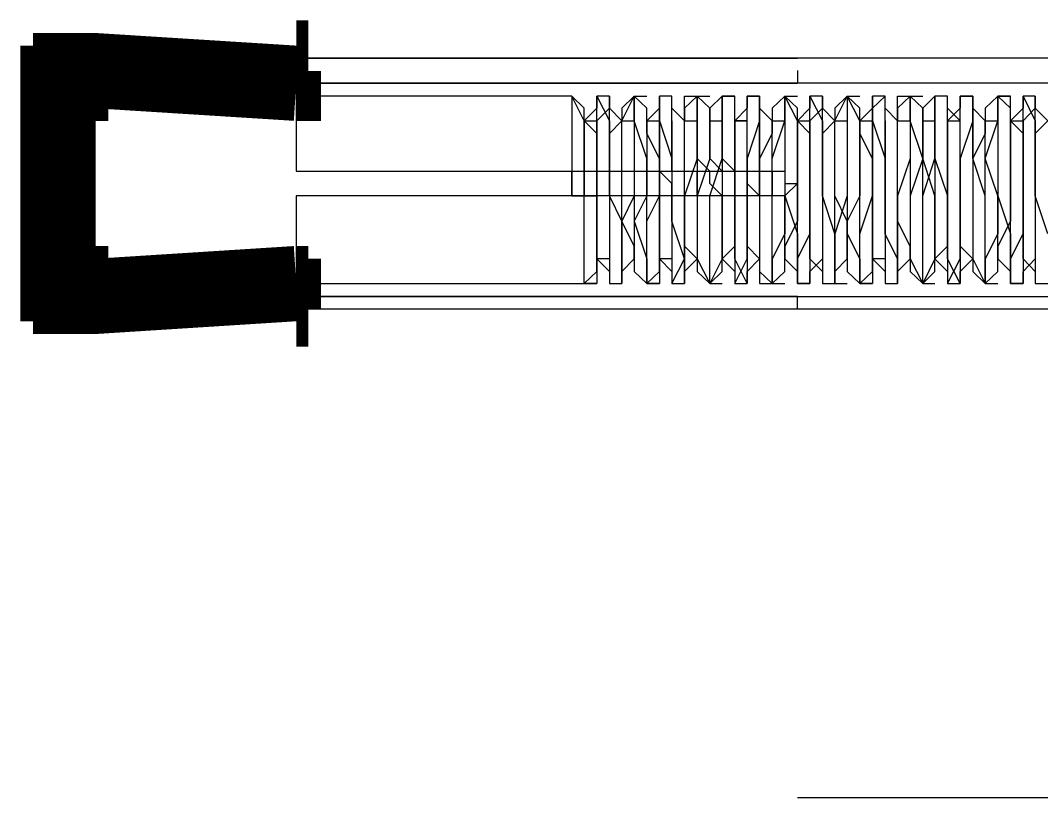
# Model space of a CAD drawing. Extents: x 0.1 to 11.6, y 0.3 to 16.2.
# Drawn here: x 5.1017 to 5.2375, y 9.7317 to 9.835 of the extents above; entities that cross this region are included whole.
import ezdxf

# ---------------------------------------------------------------- set-up
doc = ezdxf.new("R2010")
doc.units = 0
doc.header["$MEASUREMENT"] = 0

msp = doc.modelspace()

# ---------------------------------------------------------------- linework, layer by layer
at = {"color": 0}
for p, q in [((5.20167, 9.83003), (5.13835, 9.83003)), ((5.13835, 9.83003), (5.13835, 9.82835)), ((5.13835, 9.83003), (5.20167, 9.83003)), ((5.20335, 9.83003), (5.20167, 9.83003)), ((5.20167, 9.83003), (5.20335, 9.83003)), ((5.20503, 9.83003), (5.20335, 9.83003)), ((5.20335, 9.83003), (5.20503, 9.83003)), ((5.285, 9.83003), (5.20503, 9.83003)), ((5.13835, 9.82835), (5.13835, 9.82667)), ((5.20503, 9.82835), (5.20503, 9.82667)), ((5.13835, 9.82667), (5.13835, 9.82497)), ((5.20335, 9.82667), (5.13997, 9.82667)), ((5.13997, 9.82667), (5.20335, 9.82667)), ((5.20503, 9.82667), (5.20335, 9.82667)), ((5.20335, 9.82667), (5.20503, 9.82667)), ((5.285, 9.82667), (5.20503, 9.82667)), ((5.13835, 9.82497), (5.13835, 9.82167)), ((5.17503, 9.82497), (5.13997, 9.82497)), ((5.17665, 9.82167), (5.17503, 9.82497)), ((5.17503, 9.82497), (5.17503, 9.82335)), ((5.17665, 9.82335), (5.17503, 9.82497)), ((5.17833, 9.82167), (5.17833, 9.82497)), ((5.17833, 9.82497), (5.18001, 9.82167)), ((5.17833, 9.82497), (5.17833, 9.82335)), ((5.18001, 9.82497), (5.17833, 9.82497)), ((5.18001, 9.82167), (5.18001, 9.82497)), ((5.18001, 9.82497), (5.18001, 9.82335)), ((5.18001, 9.82335), (5.18001, 9.82497)), ((5.18164, 9.82167), (5.18332, 9.82497)), ((5.18332, 9.82497), (5.18164, 9.82335)), ((5.18332, 9.82497), (5.18332, 9.82167)), ((5.18332, 9.82167), (5.18332, 9.82497)), ((5.18332, 9.82497), (5.18332, 9.82335)), ((5.185, 9.82335), (5.18332, 9.82497)), ((5.18332, 9.82497), (5.185, 9.82497)), ((5.18668, 9.82167), (5.18668, 9.82497)), ((5.18668, 9.82497), (5.18668, 9.82167)), ((5.18832, 9.82497), (5.18668, 9.82497)), ((5.18668, 9.82497), (5.18668, 9.82335)), ((5.18668, 9.82497), (5.18668, 9.82335)), ((5.18832, 9.82497), (5.18668, 9.82497)), ((5.18832, 9.82167), (5.18832, 9.82497)), ((5.18832, 9.82335), (5.18832, 9.82497)), ((5.19, 9.82167), (5.19, 9.82497)), ((5.19, 9.82497), (5.19168, 9.82497)), ((5.19168, 9.82497), (5.19, 9.82335)), ((5.19168, 9.82497), (5.19168, 9.82167)), ((5.19168, 9.82167), (5.19168, 9.82497)), ((5.19168, 9.82497), (5.19168, 9.82335)), ((5.19336, 9.82335), (5.19168, 9.82497)), ((5.19168, 9.82497), (5.19336, 9.82497)), ((5.19499, 9.82497), (5.19336, 9.82335)), ((5.19499, 9.82167), (5.19499, 9.82497)), ((5.19499, 9.82497), (5.19499, 9.82167)), ((5.19667, 9.82497), (5.19499, 9.82497)), ((5.19499, 9.82497), (5.19499, 9.82335)), ((5.19499, 9.82497), (5.19667, 9.82497)), ((5.19667, 9.82167), (5.19667, 9.82497)), ((5.19667, 9.82335), (5.19667, 9.82497)), ((5.19835, 9.82167), (5.19835, 9.82497)), ((5.19835, 9.82497), (5.19997, 9.82497)), ((5.19835, 9.82497), (5.19835, 9.82335)), ((5.19997, 9.82497), (5.19835, 9.82497)), ((5.19997, 9.82497), (5.19997, 9.82167)), ((5.19997, 9.82167), (5.19997, 9.82497)), ((5.19997, 9.82497), (5.19997, 9.82335)), ((5.19997, 9.82335), (5.19997, 9.82497)), ((5.20335, 9.82497), (5.20167, 9.82335)), ((5.20335, 9.82167), (5.20335, 9.82497)), ((5.20335, 9.82497), (5.20335, 9.82167)), ((5.20503, 9.82167), (5.20335, 9.82497)), ((5.20335, 9.82497), (5.20335, 9.82335)), ((5.20503, 9.82335), (5.20335, 9.82497)), ((5.20335, 9.82497), (5.20503, 9.82497)), ((5.20665, 9.82167), (5.20665, 9.82497)), ((5.20665, 9.82497), (5.20833, 9.82167)), ((5.20665, 9.82497), (5.20665, 9.82335)), ((5.20833, 9.82497), (5.20665, 9.82497)), ((5.20833, 9.82167), (5.20833, 9.82497)), ((5.20833, 9.82497), (5.20833, 9.82335)), ((5.20833, 9.82335), (5.20833, 9.82497)), ((5.21001, 9.82167), (5.21164, 9.82497)), ((5.21164, 9.82497), (5.21001, 9.82335)), ((5.21164, 9.82497), (5.21164, 9.82167)), ((5.21332, 9.82167), (5.21164, 9.82497)), ((5.21164, 9.82497), (5.21164, 9.82335)), ((5.21332, 9.82335), (5.21164, 9.82497)), ((5.21164, 9.82497), (5.21332, 9.82497)), ((5.215, 9.82167), (5.215, 9.82497)), ((5.215, 9.82497), (5.215, 9.82167)), ((5.21669, 9.82497), (5.215, 9.82335)), ((5.215, 9.82497), (5.215, 9.82335)), ((5.21669, 9.82497), (5.215, 9.82497)), ((5.21669, 9.82167), (5.21669, 9.82497)), ((5.21669, 9.82335), (5.21669, 9.82497)), ((5.21832, 9.82167), (5.21832, 9.82497)), ((5.21832, 9.82497), (5.22, 9.82497)), ((5.22, 9.82497), (5.21832, 9.82335)), ((5.22, 9.82497), (5.22, 9.82167)), ((5.22, 9.82167), (5.22, 9.82497)), ((5.22, 9.82497), (5.22, 9.82335)), ((5.22168, 9.82335), (5.22, 9.82497)), ((5.22, 9.82497), (5.22168, 9.82497)), ((5.22331, 9.82497), (5.22168, 9.82335)), ((5.22331, 9.82167), (5.22331, 9.82497)), ((5.22331, 9.82497), (5.22331, 9.82167)), ((5.22499, 9.82497), (5.22331, 9.82497)), ((5.22331, 9.82497), (5.22331, 9.82335)), ((5.22499, 9.82497), (5.22331, 9.82497)), ((5.22499, 9.82167), (5.22499, 9.82497)), ((5.22499, 9.82335), (5.22499, 9.82497)), ((5.22667, 9.82167), (5.22667, 9.82497)), ((5.22667, 9.82497), (5.22835, 9.82497)), ((5.22667, 9.82497), (5.22667, 9.82335)), ((5.22835, 9.82497), (5.22667, 9.82497)), ((5.22835, 9.82497), (5.22835, 9.82167)), ((5.22835, 9.82167), (5.22835, 9.82497)), ((5.22835, 9.82497), (5.22835, 9.82335)), ((5.22835, 9.82335), (5.22835, 9.82497)), ((5.23167, 9.82497), (5.22999, 9.82335)), ((5.23167, 9.82167), (5.23167, 9.82497)), ((5.23167, 9.82497), (5.23167, 9.82167)), ((5.23335, 9.82497), (5.23167, 9.82497)), ((5.23167, 9.82497), (5.23167, 9.82335)), ((5.23335, 9.82335), (5.23167, 9.82497)), ((5.23167, 9.82497), (5.23335, 9.82497)), ((5.23335, 9.82167), (5.23335, 9.82497)), ((5.23503, 9.82167), (5.23503, 9.82497)), ((5.23503, 9.82497), (5.23665, 9.82167)), ((5.23503, 9.82497), (5.23503, 9.82335)), ((5.23665, 9.82497), (5.23503, 9.82497)), ((5.23665, 9.82167), (5.23665, 9.82497)), ((5.23665, 9.82497), (5.23665, 9.82335)), ((5.23665, 9.82335), (5.23665, 9.82497)), ((5.17503, 9.82335), (5.17503, 9.82167)), ((5.17833, 9.82335), (5.17665, 9.82167)), ((5.17665, 9.82167), (5.17665, 9.82335)), ((5.18001, 9.82335), (5.17833, 9.82167)), ((5.18164, 9.82167), (5.18001, 9.82335)), ((5.18164, 9.82335), (5.18164, 9.82167)), ((5.18332, 9.82335), (5.18332, 9.82167)), ((5.18668, 9.82335), (5.185, 9.82167)), ((5.185, 9.82167), (5.185, 9.82335)), ((5.18668, 9.82335), (5.18668, 9.82167)), ((5.19, 9.82167), (5.18832, 9.82335)), ((5.19, 9.82335), (5.19, 9.82167)), ((5.19168, 9.82335), (5.19168, 9.82167)), ((5.19336, 9.82335), (5.19336, 9.82167)), ((5.19336, 9.82167), (5.19336, 9.82335)), ((5.19499, 9.82335), (5.19499, 9.82167)), ((5.19835, 9.82335), (5.19667, 9.82167)), ((5.19667, 9.82167), (5.19667, 9.82335)), ((5.19997, 9.82335), (5.19997, 9.82167)), ((5.20167, 9.82167), (5.19997, 9.82335)), ((5.20167, 9.82335), (5.20167, 9.82167)), ((5.20335, 9.82335), (5.20335, 9.82167)), ((5.20665, 9.82335), (5.20503, 9.82167)), ((5.20503, 9.82167), (5.20503, 9.82335)), ((5.20833, 9.82335), (5.20665, 9.82167)), ((5.21001, 9.82167), (5.20833, 9.82335)), ((5.21001, 9.82335), (5.21001, 9.82167)), ((5.21164, 9.82335), (5.21164, 9.82167)), ((5.215, 9.82335), (5.21332, 9.82167)), ((5.21332, 9.82167), (5.21332, 9.82335)), ((5.215, 9.82335), (5.215, 9.82167)), ((5.21832, 9.82167), (5.21669, 9.82335)), ((5.21832, 9.82335), (5.21832, 9.82167)), ((5.22, 9.82335), (5.22, 9.82167)), ((5.22168, 9.82335), (5.22168, 9.82167)), ((5.22168, 9.82167), (5.22168, 9.82335)), ((5.22331, 9.82335), (5.22331, 9.82167)), ((5.22667, 9.82335), (5.22499, 9.82167)), ((5.22667, 9.82167), (5.22499, 9.82335)), ((5.22835, 9.82335), (5.22835, 9.82167)), ((5.22999, 9.82167), (5.22835, 9.82335)), ((5.22999, 9.82335), (5.22999, 9.82167)), ((5.23167, 9.82335), (5.23167, 9.82167)), ((5.23503, 9.82335), (5.23335, 9.82167)), ((5.23335, 9.82167), (5.23335, 9.82335)), ((5.23665, 9.82335), (5.23503, 9.82167)), ((5.23833, 9.82167), (5.23665, 9.82335)), ((5.13835, 9.82167), (5.13835, 9.81999)), ((5.17503, 9.82167), (5.17503, 9.81668)), ((5.17833, 9.81999), (5.17665, 9.82167)), ((5.17665, 9.82167), (5.17833, 9.82167)), ((5.17665, 9.82167), (5.17665, 9.81999)), ((5.17665, 9.81668), (5.17665, 9.82167)), ((5.17833, 9.81668), (5.17833, 9.82167)), ((5.17833, 9.82167), (5.17833, 9.81668)), ((5.18001, 9.82167), (5.18001, 9.81668)), ((5.18164, 9.82167), (5.18001, 9.81999)), ((5.18001, 9.81668), (5.18001, 9.82167)), ((5.18164, 9.81668), (5.18164, 9.82167)), ((5.18164, 9.81999), (5.18164, 9.82167)), ((5.18164, 9.82167), (5.18332, 9.82167)), ((5.18332, 9.82167), (5.18332, 9.81668)), ((5.185, 9.81668), (5.18332, 9.82167)), ((5.18332, 9.82167), (5.18332, 9.81668)), ((5.185, 9.81999), (5.185, 9.82167)), ((5.185, 9.82167), (5.18668, 9.82167)), ((5.185, 9.82167), (5.185, 9.81999)), ((5.18668, 9.81668), (5.18668, 9.82167)), ((5.18668, 9.82167), (5.18832, 9.81668)), ((5.18668, 9.82167), (5.18668, 9.81668)), ((5.18832, 9.82167), (5.18832, 9.81999)), ((5.18832, 9.81668), (5.18832, 9.82167)), ((5.19, 9.81668), (5.19, 9.82167)), ((5.19, 9.81999), (5.19, 9.82167)), ((5.19, 9.82167), (5.19168, 9.82167)), ((5.19168, 9.82167), (5.19168, 9.81668)), ((5.19168, 9.81668), (5.19168, 9.82167)), ((5.19168, 9.82167), (5.19168, 9.81668)), ((5.19336, 9.81999), (5.19336, 9.82167)), ((5.19336, 9.82167), (5.19499, 9.82167)), ((5.19336, 9.82167), (5.19336, 9.81999)), ((5.19499, 9.81668), (5.19499, 9.82167)), ((5.19499, 9.82167), (5.19499, 9.81668)), ((5.19499, 9.82167), (5.19499, 9.81668)), ((5.19835, 9.82167), (5.19667, 9.82167)), ((5.19667, 9.82167), (5.19835, 9.82167)), ((5.19667, 9.82167), (5.19667, 9.81999)), ((5.19667, 9.81668), (5.19667, 9.82167)), ((5.19835, 9.81668), (5.19835, 9.82167)), ((5.19835, 9.81999), (5.19835, 9.82167)), ((5.19997, 9.82167), (5.19835, 9.81668)), ((5.19997, 9.82167), (5.19997, 9.81668)), ((5.19997, 9.81668), (5.19997, 9.82167)), ((5.20167, 9.81668), (5.20335, 9.82167)), ((5.20167, 9.81999), (5.20167, 9.82167)), ((5.20167, 9.82167), (5.20335, 9.82167)), ((5.20167, 9.82167), (5.20167, 9.81999)), ((5.20335, 9.82167), (5.20335, 9.81668)), ((5.20335, 9.82167), (5.20335, 9.81668)), ((5.20665, 9.81999), (5.20503, 9.82167)), ((5.20503, 9.82167), (5.20665, 9.82167)), ((5.20503, 9.82167), (5.20503, 9.81999)), ((5.20503, 9.81668), (5.20503, 9.82167)), ((5.20665, 9.81668), (5.20665, 9.82167)), ((5.20665, 9.82167), (5.20665, 9.81668)), ((5.20833, 9.82167), (5.20833, 9.81668)), ((5.21001, 9.82167), (5.20833, 9.81999)), ((5.20833, 9.81668), (5.20833, 9.82167)), ((5.21001, 9.81668), (5.21001, 9.82167)), ((5.21001, 9.81999), (5.21001, 9.82167)), ((5.21001, 9.82167), (5.21164, 9.82167)), ((5.21164, 9.82167), (5.21164, 9.81668)), ((5.21164, 9.82167), (5.21164, 9.81668)), ((5.21332, 9.81999), (5.21332, 9.82167)), ((5.21332, 9.82167), (5.215, 9.82167)), ((5.21332, 9.82167), (5.21332, 9.81999)), ((5.21332, 9.81668), (5.21332, 9.82167)), ((5.215, 9.81668), (5.215, 9.82167)), ((5.215, 9.82167), (5.21669, 9.81668)), ((5.215, 9.82167), (5.215, 9.81668)), ((5.21669, 9.82167), (5.21669, 9.81999)), ((5.21669, 9.81668), (5.21669, 9.82167)), ((5.21832, 9.81668), (5.21832, 9.82167)), ((5.21832, 9.81999), (5.21832, 9.82167)), ((5.21832, 9.82167), (5.22, 9.82167)), ((5.22, 9.82167), (5.22, 9.81668)), ((5.22168, 9.81668), (5.22, 9.82167)), ((5.22, 9.82167), (5.22, 9.81668)), ((5.22168, 9.81999), (5.22168, 9.82167)), ((5.22168, 9.82167), (5.22331, 9.82167)), ((5.22168, 9.82167), (5.22168, 9.81999)), ((5.22331, 9.81668), (5.22331, 9.82167)), ((5.22331, 9.82167), (5.22331, 9.81668)), ((5.22331, 9.82167), (5.22331, 9.81668)), ((5.22499, 9.82167), (5.22667, 9.82167)), ((5.22499, 9.82167), (5.22499, 9.81999)), ((5.22499, 9.81668), (5.22499, 9.82167)), ((5.22667, 9.81668), (5.22667, 9.82167)), ((5.22667, 9.81999), (5.22667, 9.82167)), ((5.22835, 9.82167), (5.22667, 9.81668)), ((5.22835, 9.82167), (5.22835, 9.81668)), ((5.22835, 9.81668), (5.22835, 9.82167)), ((5.22999, 9.81668), (5.23167, 9.82167)), ((5.22999, 9.81999), (5.22999, 9.82167)), ((5.22999, 9.82167), (5.23167, 9.82167)), ((5.22999, 9.82167), (5.22999, 9.81999)), ((5.23167, 9.82167), (5.23167, 9.81668)), ((5.23167, 9.82167), (5.23167, 9.81668)), ((5.23503, 9.81999), (5.23335, 9.82167)), ((5.23335, 9.82167), (5.23503, 9.82167)), ((5.23335, 9.82167), (5.23335, 9.81999)), ((5.23335, 9.81668), (5.23335, 9.82167)), ((5.23503, 9.81668), (5.23503, 9.82167)), ((5.23503, 9.82167), (5.23503, 9.81668)), ((5.23665, 9.82167), (5.23665, 9.81668)), ((5.23833, 9.82167), (5.23665, 9.81999)), ((5.23665, 9.81668), (5.23665, 9.82167)), ((5.13835, 9.81999), (5.13835, 9.81836)), ((5.17665, 9.81999), (5.17665, 9.81668)), ((5.17833, 9.81668), (5.17833, 9.81999)), ((5.18001, 9.81999), (5.18001, 9.81668)), ((5.18164, 9.81668), (5.18164, 9.81999)), ((5.18668, 9.81668), (5.185, 9.81999)), ((5.185, 9.81999), (5.185, 9.81668)), ((5.18832, 9.81999), (5.18832, 9.81668)), ((5.19, 9.81668), (5.19, 9.81999)), ((5.19336, 9.81668), (5.19336, 9.81999)), ((5.19336, 9.81999), (5.19336, 9.81668)), ((5.19667, 9.81999), (5.19667, 9.81668)), ((5.19835, 9.81668), (5.19835, 9.81999)), ((5.20167, 9.81999), (5.19997, 9.81668)), ((5.20167, 9.81668), (5.20167, 9.81999)), ((5.20503, 9.81999), (5.20503, 9.81668)), ((5.20665, 9.81668), (5.20665, 9.81999)), ((5.20833, 9.81999), (5.20833, 9.81668)), ((5.21001, 9.81668), (5.21001, 9.81999)), ((5.215, 9.81668), (5.21332, 9.81999)), ((5.21332, 9.81999), (5.21332, 9.81668)), ((5.21669, 9.81999), (5.21669, 9.81668)), ((5.21832, 9.81668), (5.21832, 9.81999)), ((5.22168, 9.81668), (5.22168, 9.81999)), ((5.22168, 9.81999), (5.22168, 9.81668)), ((5.22499, 9.81999), (5.22499, 9.81668)), ((5.22667, 9.81668), (5.22667, 9.81999)), ((5.22999, 9.81999), (5.22835, 9.81668)), ((5.22999, 9.81668), (5.22999, 9.81999)), ((5.23335, 9.81999), (5.23335, 9.81668)), ((5.23503, 9.81668), (5.23503, 9.81999)), ((5.23665, 9.81999), (5.23665, 9.81668)), ((5.13835, 9.81836), (5.13835, 9.815)), ((5.17503, 9.81668), (5.17503, 9.81168)), ((5.17665, 9.81668), (5.17665, 9.81168)), ((5.17665, 9.815), (5.17665, 9.81668)), ((5.17833, 9.81168), (5.17833, 9.81668)), ((5.17833, 9.815), (5.17833, 9.81668)), ((5.17833, 9.81668), (5.17833, 9.81168)), ((5.18001, 9.81668), (5.18001, 9.815)), ((5.18001, 9.81668), (5.18001, 9.81168)), ((5.18001, 9.815), (5.18001, 9.81668)), ((5.18164, 9.81168), (5.18164, 9.81668)), ((5.18164, 9.815), (5.18164, 9.81668)), ((5.18332, 9.81668), (5.18332, 9.815)), ((5.18332, 9.81668), (5.18332, 9.81168)), ((5.185, 9.81668), (5.185, 9.81168)), ((5.185, 9.815), (5.185, 9.81668)), ((5.18668, 9.81168), (5.18668, 9.81668)), ((5.18668, 9.815), (5.18668, 9.81668)), ((5.18668, 9.81668), (5.18668, 9.81168)), ((5.18832, 9.81668), (5.18832, 9.815)), ((5.18832, 9.81668), (5.18832, 9.81168)), ((5.18832, 9.815), (5.18832, 9.81668)), ((5.19, 9.81168), (5.19, 9.81668)), ((5.19, 9.815), (5.19, 9.81668)), ((5.19168, 9.81668), (5.19, 9.81168)), ((5.19168, 9.81668), (5.19168, 9.815)), ((5.19336, 9.81668), (5.19168, 9.81168)), ((5.19336, 9.815), (5.19168, 9.81668)), ((5.19336, 9.81168), (5.19499, 9.81668)), ((5.19499, 9.815), (5.19336, 9.81668)), ((5.19499, 9.81668), (5.19667, 9.815)), ((5.19499, 9.81668), (5.19499, 9.81168)), ((5.19667, 9.81668), (5.19667, 9.81168)), ((5.19667, 9.815), (5.19667, 9.81668)), ((5.19835, 9.81168), (5.19835, 9.81668)), ((5.19835, 9.815), (5.19835, 9.81668)), ((5.19835, 9.81668), (5.19835, 9.81168)), ((5.19997, 9.81668), (5.19997, 9.815)), ((5.19997, 9.81668), (5.19997, 9.81168)), ((5.19997, 9.815), (5.19997, 9.81668)), ((5.20167, 9.81168), (5.20167, 9.81668)), ((5.20167, 9.815), (5.20167, 9.81668)), ((5.20335, 9.81668), (5.20335, 9.81332)), ((5.20335, 9.81668), (5.20335, 9.81168)), ((5.20503, 9.81668), (5.20503, 9.81168)), ((5.20503, 9.81168), (5.20503, 9.81668)), ((5.20665, 9.81168), (5.20665, 9.81668)), ((5.20665, 9.81168), (5.20665, 9.81668)), ((5.20665, 9.81668), (5.20665, 9.81168)), ((5.20833, 9.81668), (5.20833, 9.81168)), ((5.20833, 9.81668), (5.20833, 9.81168)), ((5.20833, 9.81168), (5.20833, 9.81668)), ((5.21001, 9.81168), (5.21001, 9.81668)), ((5.21001, 9.81168), (5.21001, 9.81668)), ((5.21164, 9.81668), (5.21164, 9.81168)), ((5.21164, 9.81668), (5.21164, 9.81168)), ((5.21332, 9.81668), (5.21332, 9.81168)), ((5.21332, 9.81168), (5.21332, 9.81668)), ((5.215, 9.81168), (5.215, 9.81668)), ((5.215, 9.81168), (5.215, 9.81668)), ((5.215, 9.81668), (5.215, 9.81168)), ((5.21669, 9.81668), (5.21669, 9.81168)), ((5.21669, 9.81668), (5.21669, 9.81168)), ((5.21669, 9.81168), (5.21669, 9.81668)), ((5.21832, 9.81168), (5.21832, 9.81668)), ((5.21832, 9.81168), (5.21832, 9.81668)), ((5.22, 9.81668), (5.21832, 9.81168)), ((5.22, 9.81668), (5.22, 9.81168)), ((5.22168, 9.81668), (5.22, 9.81168)), ((5.22168, 9.81168), (5.22331, 9.81668)), ((5.22331, 9.81168), (5.22168, 9.81668)), ((5.22168, 9.81168), (5.22168, 9.81668)), ((5.22331, 9.81668), (5.22499, 9.81168)), ((5.22331, 9.81668), (5.22331, 9.81168)), ((5.22499, 9.81668), (5.22499, 9.81168)), ((5.22499, 9.81168), (5.22499, 9.81668)), ((5.22667, 9.81168), (5.22667, 9.81668)), ((5.22667, 9.81168), (5.22667, 9.81668)), ((5.22667, 9.81668), (5.22667, 9.81168)), ((5.22835, 9.81668), (5.22835, 9.81168)), ((5.22835, 9.81668), (5.22835, 9.81168)), ((5.22999, 9.81168), (5.22835, 9.81668)), ((5.22999, 9.81168), (5.22999, 9.81668)), ((5.23167, 9.81168), (5.22999, 9.81668)), ((5.23167, 9.81668), (5.23167, 9.81168)), ((5.23167, 9.81668), (5.23167, 9.81168)), ((5.23335, 9.81668), (5.23335, 9.81168)), ((5.23335, 9.81168), (5.23335, 9.81668)), ((5.23503, 9.81168), (5.23503, 9.81668)), ((5.23503, 9.81168), (5.23503, 9.81668)), ((5.23503, 9.81668), (5.23503, 9.81168)), ((5.23665, 9.81668), (5.23665, 9.81168)), ((5.23665, 9.81668), (5.23665, 9.81168)), ((5.23665, 9.81168), (5.23665, 9.81668)), ((5.13835, 9.815), (5.20167, 9.815)), ((5.17503, 9.81332), (5.17503, 9.815)), ((5.17665, 9.81332), (5.17665, 9.815)), ((5.17833, 9.815), (5.17833, 9.81332)), ((5.18001, 9.81332), (5.18001, 9.815)), ((5.18164, 9.81332), (5.18164, 9.815)), ((5.18332, 9.815), (5.18332, 9.81332)), ((5.185, 9.81332), (5.185, 9.815)), ((5.185, 9.81332), (5.185, 9.815)), ((5.18832, 9.81332), (5.18668, 9.815)), ((5.18668, 9.815), (5.18668, 9.81332)), ((5.19, 9.81332), (5.19, 9.815)), ((5.19168, 9.815), (5.19168, 9.81332)), ((5.19168, 9.81332), (5.19168, 9.815)), ((5.19168, 9.815), (5.19168, 9.815)), ((5.19336, 9.81332), (5.19336, 9.815)), ((5.19667, 9.815), (5.19667, 9.81332)), ((5.19667, 9.81332), (5.19667, 9.815)), ((5.19667, 9.815), (5.19667, 9.815)), ((5.19667, 9.81332), (5.19667, 9.815)), ((5.19835, 9.815), (5.19835, 9.81332)), ((5.19997, 9.81332), (5.19997, 9.815)), ((5.20167, 9.815), (5.20167, 9.81332)), ((5.20167, 9.815), (5.20335, 9.815)), ((5.20335, 9.815), (5.20335, 9.81332)), ((5.17503, 9.81168), (5.17503, 9.81332)), ((5.17665, 9.81168), (5.17665, 9.81332)), ((5.17833, 9.81332), (5.17833, 9.81168)), ((5.18001, 9.81168), (5.18001, 9.81332)), ((5.18164, 9.81168), (5.18164, 9.81332)), ((5.18332, 9.81332), (5.18332, 9.81168)), ((5.185, 9.81168), (5.185, 9.81332)), ((5.185, 9.81168), (5.185, 9.81332)), ((5.18668, 9.81332), (5.18668, 9.81168)), ((5.18832, 9.81168), (5.18832, 9.81332)), ((5.19, 9.81168), (5.19, 9.81332)), ((5.19168, 9.81332), (5.19168, 9.81168)), ((5.19168, 9.81168), (5.19168, 9.81332)), ((5.19499, 9.81168), (5.19336, 9.81332)), ((5.19667, 9.81332), (5.19667, 9.81168)), ((5.19667, 9.81168), (5.19667, 9.81332)), ((5.19667, 9.81168), (5.19667, 9.81332)), ((5.19835, 9.81332), (5.19997, 9.81168)), ((5.19997, 9.81168), (5.19997, 9.81332)), ((5.20167, 9.81332), (5.20167, 9.81168)), ((5.20335, 9.81332), (5.20503, 9.81332)), ((5.20503, 9.81332), (5.20335, 9.81168)), ((5.20335, 9.81332), (5.20335, 9.81168)), ((5.20167, 9.81168), (5.13835, 9.81168)), ((5.13835, 9.81168), (5.13835, 9.81)), ((5.17503, 9.81168), (5.17665, 9.81168)), ((5.17665, 9.81168), (5.17833, 9.81168)), ((5.17665, 9.80832), (5.17665, 9.81168)), ((5.17833, 9.80832), (5.17833, 9.81168)), ((5.17833, 9.81168), (5.17833, 9.80832)), ((5.18001, 9.81168), (5.18001, 9.80832)), ((5.18001, 9.81168), (5.18001, 9.80832)), ((5.18164, 9.80832), (5.18001, 9.81168)), ((5.18164, 9.80832), (5.18164, 9.81168)), ((5.18164, 9.80832), (5.18164, 9.81168)), ((5.18332, 9.81168), (5.18164, 9.80832)), ((5.18332, 9.81168), (5.18332, 9.80832)), ((5.185, 9.81168), (5.18332, 9.80832)), ((5.185, 9.80832), (5.18668, 9.81168)), ((5.185, 9.80832), (5.185, 9.81168)), ((5.18668, 9.80832), (5.18668, 9.81168)), ((5.18668, 9.81168), (5.18668, 9.80832)), ((5.18832, 9.81168), (5.18832, 9.80832)), ((5.18832, 9.81168), (5.18832, 9.80832)), ((5.18832, 9.80832), (5.18832, 9.81168)), ((5.19, 9.80832), (5.19, 9.81168)), ((5.19, 9.80832), (5.19, 9.81168)), ((5.19, 9.81168), (5.19, 9.80832)), ((5.19168, 9.81168), (5.19168, 9.80832)), ((5.19168, 9.81168), (5.19168, 9.80832)), ((5.19336, 9.80832), (5.19336, 9.81168)), ((5.19336, 9.80832), (5.19336, 9.81168)), ((5.19499, 9.80832), (5.19499, 9.81168)), ((5.19499, 9.81168), (5.19499, 9.80832)), ((5.19667, 9.81168), (5.19667, 9.80832)), ((5.19667, 9.81168), (5.19667, 9.80832)), ((5.19667, 9.80832), (5.19667, 9.81168)), ((5.19835, 9.80832), (5.19835, 9.81168)), ((5.19835, 9.80832), (5.19835, 9.81168)), ((5.19835, 9.81168), (5.19835, 9.80832)), ((5.19997, 9.81168), (5.19997, 9.80832)), ((5.19997, 9.81168), (5.19997, 9.80832)), ((5.20335, 9.81168), (5.20167, 9.81168)), ((5.20167, 9.80832), (5.20167, 9.81168)), ((5.20167, 9.80664), (5.20167, 9.81168)), ((5.20335, 9.81168), (5.20503, 9.80664)), ((5.20335, 9.80832), (5.20335, 9.81168)), ((5.20335, 9.81168), (5.20335, 9.80664)), ((5.20503, 9.81168), (5.20503, 9.80832)), ((5.20503, 9.80664), (5.20503, 9.81168)), ((5.20665, 9.80664), (5.20665, 9.81168)), ((5.20665, 9.80832), (5.20665, 9.81168)), ((5.20665, 9.81168), (5.20665, 9.80664)), ((5.20833, 9.81168), (5.20833, 9.80664)), ((5.20833, 9.81168), (5.20833, 9.80832)), ((5.21001, 9.80664), (5.20833, 9.81168)), ((5.21001, 9.80664), (5.21001, 9.81168)), ((5.21164, 9.80832), (5.21001, 9.81168)), ((5.21164, 9.81168), (5.21001, 9.80664)), ((5.21164, 9.81168), (5.21164, 9.80664)), ((5.21332, 9.81168), (5.21164, 9.80832)), ((5.21332, 9.80664), (5.215, 9.81168)), ((5.21332, 9.80664), (5.21332, 9.81168)), ((5.215, 9.80832), (5.215, 9.81168)), ((5.215, 9.81168), (5.215, 9.80664)), ((5.21669, 9.81168), (5.21669, 9.80664)), ((5.21669, 9.81168), (5.21669, 9.80832)), ((5.21669, 9.80664), (5.21669, 9.81168)), ((5.21832, 9.80664), (5.21832, 9.81168)), ((5.21832, 9.80832), (5.21832, 9.81168)), ((5.21832, 9.81168), (5.21832, 9.80664)), ((5.22, 9.81168), (5.22, 9.80664)), ((5.22, 9.81168), (5.22, 9.80832)), ((5.22168, 9.80664), (5.22168, 9.81168)), ((5.22168, 9.80664), (5.22168, 9.81168)), ((5.22331, 9.80832), (5.22331, 9.81168)), ((5.22331, 9.81168), (5.22331, 9.80664)), ((5.22499, 9.81168), (5.22499, 9.80664)), ((5.22499, 9.81168), (5.22499, 9.80832)), ((5.22499, 9.80664), (5.22499, 9.81168)), ((5.22667, 9.80664), (5.22667, 9.81168)), ((5.22667, 9.80832), (5.22667, 9.81168)), ((5.22667, 9.81168), (5.22667, 9.80664)), ((5.22835, 9.81168), (5.22835, 9.80664)), ((5.22835, 9.81168), (5.22835, 9.80832)), ((5.22999, 9.80664), (5.22999, 9.81168)), ((5.22999, 9.80664), (5.22999, 9.81168)), ((5.23167, 9.81168), (5.23335, 9.80664)), ((5.23167, 9.80832), (5.23167, 9.81168)), ((5.23167, 9.81168), (5.23167, 9.80664)), ((5.23335, 9.81168), (5.23335, 9.80832)), ((5.23335, 9.80664), (5.23335, 9.81168)), ((5.23503, 9.80664), (5.23503, 9.81168)), ((5.23503, 9.80832), (5.23503, 9.81168)), ((5.23503, 9.81168), (5.23503, 9.80664)), ((5.23665, 9.81168), (5.23665, 9.80664)), ((5.23665, 9.81168), (5.23665, 9.80832)), ((5.23833, 9.80664), (5.23665, 9.81168)), ((5.13835, 9.81), (5.13835, 9.80664)), ((5.17665, 9.80333), (5.17665, 9.80832)), ((5.17833, 9.80501), (5.17833, 9.80832)), ((5.17833, 9.80832), (5.17833, 9.80333)), ((5.18001, 9.80832), (5.18001, 9.80333)), ((5.18001, 9.80832), (5.18001, 9.80501)), ((5.18164, 9.80333), (5.18164, 9.80832)), ((5.18332, 9.80501), (5.18164, 9.80832)), ((5.18164, 9.80832), (5.18164, 9.80333)), ((5.18164, 9.80333), (5.18164, 9.80832)), ((5.18332, 9.80832), (5.185, 9.80333)), ((5.18332, 9.80832), (5.18332, 9.80501)), ((5.185, 9.80333), (5.185, 9.80832)), ((5.185, 9.80333), (5.185, 9.80832)), ((5.18668, 9.80501), (5.18668, 9.80832)), ((5.18668, 9.80832), (5.18668, 9.80333)), ((5.18832, 9.80832), (5.18832, 9.80333)), ((5.18832, 9.80832), (5.18832, 9.80501)), ((5.19, 9.80333), (5.18832, 9.80832)), ((5.19, 9.80333), (5.19, 9.80832)), ((5.19, 9.80501), (5.19, 9.80832)), ((5.19, 9.80832), (5.19, 9.80333)), ((5.19168, 9.80832), (5.19168, 9.80333)), ((5.19168, 9.80832), (5.19168, 9.80501)), ((5.19336, 9.80333), (5.19336, 9.80832)), ((5.19336, 9.80333), (5.19336, 9.80832)), ((5.19499, 9.80501), (5.19499, 9.80832)), ((5.19499, 9.80832), (5.19499, 9.80333)), ((5.19667, 9.80832), (5.19667, 9.80333)), ((5.19667, 9.80832), (5.19667, 9.80501)), ((5.19667, 9.80333), (5.19667, 9.80832)), ((5.19835, 9.80333), (5.19835, 9.80832)), ((5.19835, 9.80501), (5.19835, 9.80832)), ((5.19835, 9.80832), (5.19835, 9.80333)), ((5.19997, 9.80832), (5.19997, 9.80333)), ((5.19997, 9.80832), (5.19997, 9.80501)), ((5.20167, 9.80333), (5.20167, 9.80832)), ((5.20503, 9.80832), (5.20335, 9.80501)), ((5.20335, 9.80501), (5.20335, 9.80832)), ((5.20665, 9.80501), (5.20665, 9.80832)), ((5.20833, 9.80832), (5.20833, 9.80501)), ((5.21164, 9.80832), (5.21164, 9.80501)), ((5.21164, 9.80501), (5.21164, 9.80832)), ((5.215, 9.80501), (5.215, 9.80832)), ((5.21669, 9.80832), (5.21669, 9.80501)), ((5.22, 9.80501), (5.21832, 9.80832)), ((5.22, 9.80832), (5.22, 9.80501)), ((5.22331, 9.80501), (5.22331, 9.80832)), ((5.22499, 9.80832), (5.22499, 9.80501)), ((5.22667, 9.80501), (5.22667, 9.80832)), ((5.22835, 9.80832), (5.22835, 9.80501)), ((5.23335, 9.80832), (5.23167, 9.80501)), ((5.23167, 9.80501), (5.23167, 9.80832)), ((5.23503, 9.80501), (5.23503, 9.80832)), ((5.23665, 9.80832), (5.23665, 9.80501)), ((5.13835, 9.80664), (5.13835, 9.80333)), ((5.20335, 9.80664), (5.20167, 9.80333)), ((5.20167, 9.80333), (5.20167, 9.80664)), ((5.20503, 9.80664), (5.20503, 9.80333)), ((5.20503, 9.80333), (5.20665, 9.80664)), ((5.20503, 9.80333), (5.20503, 9.80664)), ((5.20665, 9.80664), (5.20665, 9.80333)), ((5.20833, 9.80664), (5.20833, 9.80333)), ((5.21001, 9.80333), (5.21001, 9.80664)), ((5.21001, 9.80664), (5.21001, 9.80333)), ((5.21001, 9.80333), (5.21001, 9.80664)), ((5.21164, 9.80664), (5.21332, 9.80333)), ((5.21332, 9.80333), (5.21332, 9.80664)), ((5.21332, 9.80333), (5.21332, 9.80664)), ((5.215, 9.80664), (5.215, 9.80333)), ((5.21669, 9.80664), (5.21669, 9.80333)), ((5.21832, 9.80333), (5.21669, 9.80664)), ((5.21832, 9.80333), (5.21832, 9.80664)), ((5.21832, 9.80664), (5.21832, 9.80333)), ((5.22, 9.80664), (5.22, 9.80333)), ((5.22168, 9.80333), (5.22168, 9.80664)), ((5.22168, 9.80333), (5.22168, 9.80664)), ((5.22331, 9.80664), (5.22331, 9.80333)), ((5.22499, 9.80664), (5.22499, 9.80333)), ((5.22499, 9.80333), (5.22499, 9.80664)), ((5.22667, 9.80333), (5.22667, 9.80664)), ((5.22667, 9.80664), (5.22667, 9.80333)), ((5.22835, 9.80664), (5.22835, 9.80333)), ((5.22999, 9.80333), (5.22999, 9.80664)), ((5.23167, 9.80664), (5.22999, 9.80333)), ((5.22999, 9.80333), (5.22999, 9.80664)), ((5.23335, 9.80664), (5.23335, 9.80333)), ((5.23335, 9.80333), (5.23503, 9.80664)), ((5.23335, 9.80333), (5.23335, 9.80664)), ((5.23503, 9.80664), (5.23503, 9.80333)), ((5.23665, 9.80664), (5.23665, 9.80333)), ((5.17833, 9.80333), (5.17833, 9.80501)), ((5.18001, 9.80501), (5.18001, 9.80333)), ((5.18332, 9.80501), (5.18332, 9.80333)), ((5.18332, 9.80333), (5.18332, 9.80501)), ((5.18668, 9.80333), (5.18668, 9.80501)), ((5.18832, 9.80501), (5.18832, 9.80333)), ((5.19168, 9.80333), (5.19, 9.80501)), ((5.19168, 9.80501), (5.19168, 9.80333)), ((5.19667, 9.80501), (5.19499, 9.80333)), ((5.19499, 9.80333), (5.19499, 9.80501)), ((5.19997, 9.80333), (5.19835, 9.80501)), ((5.19997, 9.80501), (5.19997, 9.80333)), ((5.20335, 9.80501), (5.20335, 9.80333)), ((5.20335, 9.80333), (5.20335, 9.80501)), ((5.20665, 9.80333), (5.20665, 9.80501)), ((5.20833, 9.80501), (5.20833, 9.80333)), ((5.21164, 9.80501), (5.21164, 9.80333)), ((5.21164, 9.80333), (5.21164, 9.80501)), ((5.215, 9.80333), (5.215, 9.80501)), ((5.21669, 9.80501), (5.21669, 9.80333)), ((5.22, 9.80501), (5.22, 9.80333)), ((5.22, 9.80333), (5.22, 9.80501)), ((5.22499, 9.80501), (5.22331, 9.80333)), ((5.22331, 9.80333), (5.22331, 9.80501)), ((5.22835, 9.80333), (5.22667, 9.80501)), ((5.22835, 9.80501), (5.22835, 9.80333)), ((5.23167, 9.80501), (5.23167, 9.80333)), ((5.23167, 9.80333), (5.23167, 9.80501)), ((5.23503, 9.80333), (5.23503, 9.80501)), ((5.23665, 9.80501), (5.23665, 9.80333)), ((5.13835, 9.80333), (5.13835, 9.80165)), ((5.17665, 9.80003), (5.17665, 9.80333)), ((5.18001, 9.80333), (5.17833, 9.80333)), ((5.17833, 9.80333), (5.17833, 9.80003)), ((5.17833, 9.80333), (5.18001, 9.80165)), ((5.17833, 9.80165), (5.17833, 9.80333)), ((5.18001, 9.80333), (5.18001, 9.80003)), ((5.18164, 9.80003), (5.18164, 9.80333)), ((5.18164, 9.80333), (5.18164, 9.80003)), ((5.18164, 9.80003), (5.18164, 9.80333)), ((5.18164, 9.80165), (5.18332, 9.80333)), ((5.18332, 9.80333), (5.18332, 9.80165)), ((5.185, 9.80333), (5.185, 9.80003)), ((5.185, 9.80003), (5.185, 9.80333)), ((5.185, 9.80003), (5.185, 9.80333)), ((5.18832, 9.80333), (5.18668, 9.80333)), ((5.18668, 9.80333), (5.18668, 9.80003)), ((5.18668, 9.80333), (5.18832, 9.80165)), ((5.18668, 9.80165), (5.18668, 9.80333)), ((5.18832, 9.80333), (5.18832, 9.80003)), ((5.18832, 9.80003), (5.19, 9.80333)), ((5.19, 9.80333), (5.19, 9.80003)), ((5.19, 9.80003), (5.19, 9.80333)), ((5.19, 9.80165), (5.19168, 9.80333)), ((5.19168, 9.80333), (5.19336, 9.80003)), ((5.19168, 9.80333), (5.19168, 9.80165)), ((5.19336, 9.80003), (5.19336, 9.80333)), ((5.19499, 9.80333), (5.19336, 9.80003)), ((5.19336, 9.80003), (5.19336, 9.80333)), ((5.19499, 9.80333), (5.19667, 9.80165)), ((5.19499, 9.80165), (5.19499, 9.80333)), ((5.19667, 9.80333), (5.19667, 9.80003)), ((5.19667, 9.80003), (5.19835, 9.80333)), ((5.19835, 9.80003), (5.19667, 9.80333)), ((5.19835, 9.80333), (5.19835, 9.80003)), ((5.19835, 9.80165), (5.19997, 9.80333)), ((5.19997, 9.80333), (5.19997, 9.80003)), ((5.19997, 9.80333), (5.19997, 9.80165)), ((5.20167, 9.80003), (5.20167, 9.80333)), ((5.20167, 9.80333), (5.20167, 9.80003)), ((5.20167, 9.80003), (5.20167, 9.80333)), ((5.20335, 9.80333), (5.20503, 9.80165)), ((5.20335, 9.80165), (5.20335, 9.80333)), ((5.20503, 9.80333), (5.20503, 9.80003)), ((5.20503, 9.80003), (5.20503, 9.80333)), ((5.20503, 9.80003), (5.20503, 9.80333)), ((5.20665, 9.80333), (5.20665, 9.80003)), ((5.20665, 9.80333), (5.20833, 9.80165)), ((5.20665, 9.80165), (5.20833, 9.80333)), ((5.20833, 9.80333), (5.20833, 9.80003)), ((5.21001, 9.80003), (5.21001, 9.80333)), ((5.21001, 9.80333), (5.21001, 9.80003)), ((5.21001, 9.80003), (5.21001, 9.80333)), ((5.21001, 9.80165), (5.21164, 9.80333)), ((5.21164, 9.80333), (5.21164, 9.80165)), ((5.21332, 9.80333), (5.21332, 9.80003)), ((5.21332, 9.80003), (5.21332, 9.80333)), ((5.21332, 9.80003), (5.21332, 9.80333)), ((5.21669, 9.80333), (5.215, 9.80333)), ((5.215, 9.80333), (5.215, 9.80003)), ((5.215, 9.80333), (5.21669, 9.80165)), ((5.215, 9.80165), (5.215, 9.80333)), ((5.21669, 9.80333), (5.21669, 9.80003)), ((5.21832, 9.80003), (5.21832, 9.80333)), ((5.21832, 9.80333), (5.21832, 9.80003)), ((5.21832, 9.80003), (5.21832, 9.80333)), ((5.21832, 9.80165), (5.22, 9.80333)), ((5.22, 9.80333), (5.22168, 9.80003)), ((5.22, 9.80333), (5.22, 9.80165)), ((5.22168, 9.80003), (5.22168, 9.80333)), ((5.22331, 9.80333), (5.22168, 9.80003)), ((5.22168, 9.80003), (5.22168, 9.80333)), ((5.22331, 9.80333), (5.22499, 9.80165)), ((5.22331, 9.80165), (5.22331, 9.80333)), ((5.22499, 9.80333), (5.22499, 9.80003)), ((5.22499, 9.80003), (5.22667, 9.80333)), ((5.22667, 9.80003), (5.22499, 9.80333)), ((5.22667, 9.80333), (5.22667, 9.80003)), ((5.22667, 9.80165), (5.22835, 9.80333)), ((5.22835, 9.80333), (5.22999, 9.80003)), ((5.22835, 9.80333), (5.22835, 9.80165)), ((5.22999, 9.80003), (5.22999, 9.80333)), ((5.22999, 9.80333), (5.22999, 9.80003)), ((5.22999, 9.80003), (5.22999, 9.80333)), ((5.23167, 9.80333), (5.23335, 9.80165)), ((5.23167, 9.80165), (5.23167, 9.80333)), ((5.23335, 9.80333), (5.23335, 9.80003)), ((5.23335, 9.80003), (5.23335, 9.80333)), ((5.23335, 9.80003), (5.23335, 9.80333)), ((5.23503, 9.80333), (5.23503, 9.80003)), ((5.23503, 9.80333), (5.23665, 9.80165)), ((5.23503, 9.80165), (5.23665, 9.80333)), ((5.23665, 9.80333), (5.23665, 9.80003)), ((5.13835, 9.80165), (5.13835, 9.80003)), ((5.17665, 9.80003), (5.17833, 9.80165)), ((5.18001, 9.80165), (5.18001, 9.80003)), ((5.18164, 9.80003), (5.18164, 9.80165)), ((5.18332, 9.80165), (5.185, 9.80003)), ((5.185, 9.80003), (5.18668, 9.80165)), ((5.18832, 9.80165), (5.18832, 9.80003)), ((5.19, 9.80003), (5.19, 9.80165)), ((5.19168, 9.80165), (5.19336, 9.80003)), ((5.19336, 9.80003), (5.19499, 9.80165)), ((5.19667, 9.80165), (5.19667, 9.80003)), ((5.19835, 9.80003), (5.19835, 9.80165)), ((5.19997, 9.80165), (5.20167, 9.80003)), ((5.20167, 9.80003), (5.20335, 9.80165)), ((5.20503, 9.80165), (5.20503, 9.80003)), ((5.20665, 9.80003), (5.20665, 9.80165)), ((5.20833, 9.80165), (5.20833, 9.80003)), ((5.21001, 9.80003), (5.21001, 9.80165)), ((5.21164, 9.80165), (5.21332, 9.80003)), ((5.21332, 9.80003), (5.215, 9.80165)), ((5.21669, 9.80165), (5.21669, 9.80003)), ((5.21832, 9.80003), (5.21832, 9.80165)), ((5.22, 9.80165), (5.22168, 9.80003)), ((5.22168, 9.80003), (5.22331, 9.80165)), ((5.22499, 9.80165), (5.22499, 9.80003)), ((5.22667, 9.80003), (5.22667, 9.80165)), ((5.22835, 9.80165), (5.22999, 9.80003)), ((5.22999, 9.80003), (5.23167, 9.80165)), ((5.23335, 9.80165), (5.23335, 9.80003)), ((5.23503, 9.80003), (5.23503, 9.80165)), ((5.23665, 9.80165), (5.23665, 9.80003)), ((5.13835, 9.80003), (5.13835, 9.79833)), ((5.13997, 9.80003), (5.17833, 9.80003)), ((5.17833, 9.80003), (5.17665, 9.80003)), ((5.18001, 9.80003), (5.18164, 9.80003)), ((5.18001, 9.80003), (5.18164, 9.80003)), ((5.18668, 9.80003), (5.185, 9.80003)), ((5.185, 9.80003), (5.18668, 9.80003)), ((5.18832, 9.80003), (5.19, 9.80003)), ((5.19336, 9.80003), (5.19499, 9.80003)), ((5.19667, 9.80003), (5.19835, 9.80003)), ((5.19997, 9.80003), (5.20167, 9.80003)), ((5.20167, 9.80003), (5.20335, 9.80003)), ((5.20665, 9.80003), (5.20503, 9.80003)), ((5.20503, 9.80003), (5.20665, 9.80003)), ((5.20833, 9.80003), (5.21001, 9.80003)), ((5.21001, 9.80003), (5.21164, 9.80003)), ((5.215, 9.80003), (5.21332, 9.80003)), ((5.21332, 9.80003), (5.215, 9.80003)), ((5.21669, 9.80003), (5.21832, 9.80003)), ((5.21669, 9.80003), (5.21832, 9.80003)), ((5.22168, 9.80003), (5.22331, 9.80003)), ((5.22499, 9.80003), (5.22667, 9.80003)), ((5.22999, 9.80003), (5.23167, 9.80003)), ((5.23503, 9.80003), (5.23335, 9.80003)), ((5.23335, 9.80003), (5.23503, 9.80003)), ((5.23665, 9.80003), (5.23833, 9.80003)), ((5.13835, 9.79833), (5.13835, 9.79665)), ((5.20335, 9.79833), (5.13997, 9.79833)), ((5.13997, 9.79833), (5.20335, 9.79833)), ((5.20503, 9.79833), (5.20335, 9.79833)), ((5.20335, 9.79833), (5.20503, 9.79833)), ((5.20503, 9.79665), (5.20503, 9.79833)), ((5.20503, 9.79833), (5.285, 9.79833)), ((5.13835, 9.79665), (5.20167, 9.79665)), ((5.13835, 9.79665), (5.20167, 9.79665)), ((5.20167, 9.79665), (5.20335, 9.79665)), ((5.20167, 9.79665), (5.20335, 9.79665)), ((5.20335, 9.79665), (5.20503, 9.79665)), ((5.20335, 9.79665), (5.20503, 9.79665)), ((5.20503, 9.79665), (5.285, 9.79665)), ((5.20503, 9.73167), (5.37332, 9.73167))]:
    msp.add_line(p, q, dxfattribs=at)
for points, const_width in [([(5.13835, 9.83003), (5.13997, 9.83003)], 0.01), ([(5.13835, 9.82667), (5.11165, 9.82835), (5.11003, 9.82835), (5.10835, 9.82835), (5.10835, 9.82667), (5.10667, 9.82667), (5.10667, 9.82497), (5.10667, 9.82335), (5.10667, 9.82167), (5.10667, 9.81999), (5.10667, 9.81668), (5.10667, 9.81332), (5.10667, 9.81168), (5.10667, 9.81), (5.10667, 9.80664), (5.10667, 9.80501), (5.10667, 9.80333), (5.10667, 9.80165), (5.10667, 9.80003), (5.10835, 9.80003), (5.10835, 9.79833), (5.11003, 9.79833), (5.11165, 9.79833), (5.13835, 9.80003)], 0.01), ([(5.13835, 9.82667), (5.13997, 9.82667)], 0.01), ([(5.13997, 9.82497), (5.14165, 9.82497)], 0.00667), ([(5.13835, 9.80003), (5.13997, 9.80003)], 0.01), ([(5.13997, 9.80003), (5.14165, 9.80003)], 0.00667), ([(5.13835, 9.79665), (5.13997, 9.79665)], 0.01)]:
    msp.add_lwpolyline(points, dxfattribs=dict(at, const_width=const_width))

doc.saveas('drawing.dxf')
